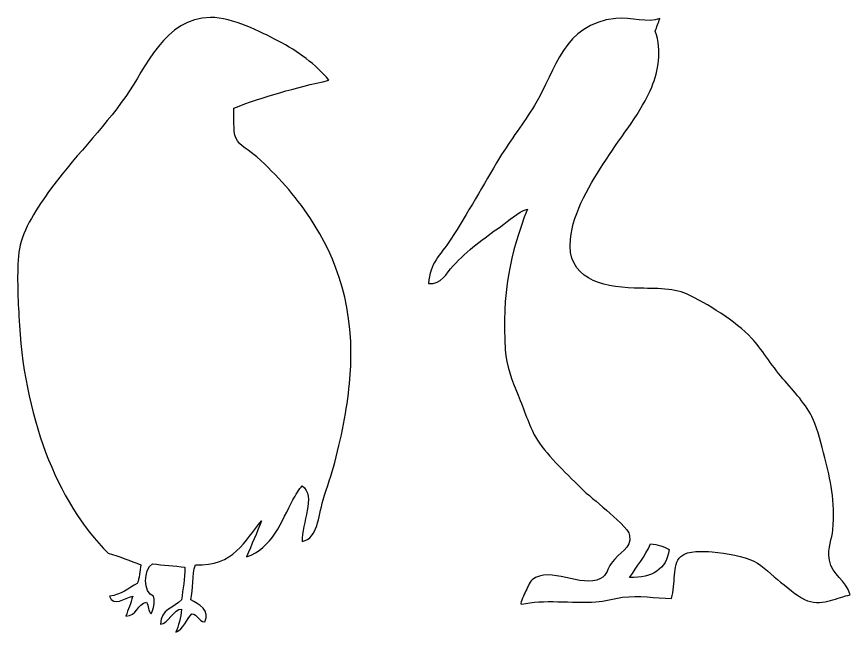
# Model space of a CAD drawing. Header units: centimetres. Extents: x -66 to 65, y -66 to 66.
# Drawn here: x -35.53 to -28.72, y 9.32 to 14.34 of the extents above; entities that cross this region are included whole.
import ezdxf

# ---------------------------------------------------------------- set-up
doc = ezdxf.new("R2010")
doc.units = ezdxf.units.CM
doc.header["$MEASUREMENT"] = 0
doc.layers.add('Layer 1', color=7, linetype='Continuous')

msp = doc.modelspace()

# ---------------------------------------------------------------- linework, layer by layer
at = {"layer": 'Layer 1'}
for points, knots in [([(-33.53135, 10.22579), (-33.6683, 10.06228), (-33.75974, 9.85328), (-34.07216, 9.86524), (-34.07216, 9.86524), (-34.10132, 9.7869), (-34.08703, 9.66511), (-34.1101, 9.58063), (-34.1101, 9.58063), (-34.0462, 9.54867), (-33.94474, 9.48903), (-33.99628, 9.40037), (-33.99628, 9.40037), (-34.04938, 9.40421), (-34.05086, 9.45964), (-34.10061, 9.46678), (-34.10061, 9.46678), (-34.14985, 9.42114), (-34.16422, 9.34063), (-34.23346, 9.31501), (-34.23346, 9.31501), (-34.21031, 9.37092), (-34.19118, 9.43087), (-34.18602, 9.50474), (-34.18602, 9.50474), (-34.24378, 9.5086), (-34.30098, 9.37951), (-34.35681, 9.38142), (-34.35681, 9.38142), (-34.35617, 9.50416), (-34.24484, 9.51609), (-34.18602, 9.58065), (-34.18602, 9.58065), (-34.17464, 9.66733), (-34.1589, 9.74959), (-34.15755, 9.84629), (-34.15755, 9.84629), (-34.2419, 9.86), (-34.33834, 9.86158), (-34.42322, 9.87476), (-34.42322, 9.87476), (-34.49561, 9.82798), (-34.50371, 9.64026), (-34.41372, 9.60909), (-34.41372, 9.60909), (-34.40052, 9.54554), (-34.41277, 9.51598), (-34.43269, 9.46677), (-34.43269, 9.46677), (-34.4591, 9.48466), (-34.45433, 9.53368), (-34.47066, 9.56168), (-34.47066, 9.56168), (-34.55104, 9.54713), (-34.54742, 9.44868), (-34.64148, 9.4478), (-34.64148, 9.4478), (-34.62042, 9.4995), (-34.59933, 9.55115), (-34.58454, 9.60909), (-34.58454, 9.60909), (-34.64889, 9.59806), (-34.74112, 9.51593), (-34.7743, 9.60909), (-34.7743, 9.60909), (-34.67677, 9.62227), (-34.61928, 9.67545), (-34.5466, 9.71347), (-34.5466, 9.71347), (-34.52829, 9.75522), (-34.52789, 9.81491), (-34.51813, 9.86524), (-34.51813, 9.86524), (-34.60351, 9.90006), (-34.69109, 9.93268), (-34.78382, 9.96012), (-34.78382, 9.96012), (-35.21017, 10.38102), (-35.47803, 11.09542), (-35.51436, 11.89565), (-35.51436, 11.89565), (-35.52206, 12.06586), (-35.53211, 12.24408), (-35.51436, 12.41749), (-35.51436, 12.41749), (-35.4987, 12.57023), (-35.38207, 12.7556), (-35.27716, 12.90139), (-35.27716, 12.90139), (-35.07486, 13.18262), (-34.83031, 13.4209), (-34.6415, 13.6889), (-34.6415, 13.6889), (-34.47873, 13.91985), (-34.32374, 14.33165), (-33.94885, 14.33409), (-33.94885, 14.33409), (-33.76592, 14.33528), (-33.53848, 14.21627), (-33.39857, 14.14433), (-33.39857, 14.14433), (-33.22855, 14.05691), (-33.09118, 13.95055), (-32.98108, 13.82175), (-32.98108, 13.82175), (-33.25503, 13.76047), (-33.518, 13.68819), (-33.75909, 13.59405), (-33.75909, 13.59405), (-33.75152, 13.51933), (-33.76928, 13.41593), (-33.74012, 13.34735), (-33.74012, 13.34735), (-33.71543, 13.28943), (-33.62458, 13.24612), (-33.56936, 13.19558), (-33.56936, 13.19558), (-33.40476, 13.04495), (-33.26101, 12.88639), (-33.1329, 12.69271), (-33.1329, 12.69271), (-32.91962, 12.37021), (-32.76153, 11.96135), (-32.81029, 11.38339), (-32.81029, 11.38339), (-32.82781, 11.17572), (-32.86972, 10.95148), (-32.93364, 10.70024), (-32.93364, 10.70024), (-32.95753, 10.60639), (-32.99743, 10.50016), (-33.02855, 10.39663), (-33.02855, 10.39663), (-33.07324, 10.24772), (-33.06856, 10.0913), (-33.19931, 10.05511), (-33.19931, 10.05511), (-33.20788, 10.20762), (-33.0831, 10.42677), (-33.19931, 10.51051), (-33.19931, 10.51051), (-33.22497, 10.48609), (-33.25474, 10.43479), (-33.27522, 10.39663), (-33.27522, 10.39663), (-33.36515, 10.22904), (-33.44744, 9.99446), (-33.65474, 9.93176), (-33.65474, 9.93176), (-33.61326, 10.02936), (-33.57098, 10.12626), (-33.53135, 10.22579)], [0, 0, 0, 0, 0.025641, 0.025641, 0.025641, 0.025641, 0.0512821, 0.0512821, 0.0512821, 0.0512821, 0.0769231, 0.0769231, 0.0769231, 0.0769231, 0.1025641, 0.1025641, 0.1025641, 0.1025641, 0.1282051, 0.1282051, 0.1282051, 0.1282051, 0.1538462, 0.1538462, 0.1538462, 0.1538462, 0.1794872, 0.1794872, 0.1794872, 0.1794872, 0.2051282, 0.2051282, 0.2051282, 0.2051282, 0.2307692, 0.2307692, 0.2307692, 0.2307692, 0.2564103, 0.2564103, 0.2564103, 0.2564103, 0.2820513, 0.2820513, 0.2820513, 0.2820513, 0.3076923, 0.3076923, 0.3076923, 0.3076923, 0.3333333, 0.3333333, 0.3333333, 0.3333333, 0.3589744, 0.3589744, 0.3589744, 0.3589744, 0.3846154, 0.3846154, 0.3846154, 0.3846154, 0.4102564, 0.4102564, 0.4102564, 0.4102564, 0.4358974, 0.4358974, 0.4358974, 0.4358974, 0.4615385, 0.4615385, 0.4615385, 0.4615385, 0.4871795, 0.4871795, 0.4871795, 0.4871795, 0.5128205, 0.5128205, 0.5128205, 0.5128205, 0.5384615, 0.5384615, 0.5384615, 0.5384615, 0.5641026, 0.5641026, 0.5641026, 0.5641026, 0.5897436, 0.5897436, 0.5897436, 0.5897436, 0.6153846, 0.6153846, 0.6153846, 0.6153846, 0.6410256, 0.6410256, 0.6410256, 0.6410256, 0.6666667, 0.6666667, 0.6666667, 0.6666667, 0.6923077, 0.6923077, 0.6923077, 0.6923077, 0.7179487, 0.7179487, 0.7179487, 0.7179487, 0.7435897, 0.7435897, 0.7435897, 0.7435897, 0.7692308, 0.7692308, 0.7692308, 0.7692308, 0.7948718, 0.7948718, 0.7948718, 0.7948718, 0.8205128, 0.8205128, 0.8205128, 0.8205128, 0.8461538, 0.8461538, 0.8461538, 0.8461538, 0.8717949, 0.8717949, 0.8717949, 0.8717949, 0.8974359, 0.8974359, 0.8974359, 0.8974359, 0.9230769, 0.9230769, 0.9230769, 0.9230769, 0.9487179, 0.9487179, 0.9487179, 0.9487179, 1, 1, 1, 1]), ([(-30.27896, 14.32649), (-30.29023, 14.29032), (-30.3042, 14.25683), (-30.31693, 14.22211), (-30.31693, 14.22211), (-30.25872, 14.05952), (-30.29103, 13.8994), (-30.3454, 13.76668), (-30.3454, 13.76668), (-30.42816, 13.56483), (-30.58739, 13.37372), (-30.71542, 13.17846), (-30.71542, 13.17846), (-30.84483, 12.98111), (-30.98802, 12.74753), (-31.00956, 12.52377), (-31.00956, 12.52377), (-31.04052, 12.20172), (-30.76038, 12.13682), (-30.4877, 12.12528), (-30.4877, 12.12528), (-30.35536, 12.11964), (-30.1706, 12.12978), (-30.06074, 12.07784), (-30.06074, 12.07784), (-29.89548, 11.99976), (-29.65807, 11.85506), (-29.5294, 11.71729), (-29.5294, 11.71729), (-29.44833, 11.63048), (-29.37208, 11.49943), (-29.27323, 11.38521), (-29.27323, 11.38521), (-29.1825, 11.28041), (-29.08186, 11.17426), (-29.02656, 11.05313), (-29.02656, 11.05313), (-28.98671, 10.9659), (-28.96108, 10.84972), (-28.93168, 10.74002), (-28.93168, 10.74002), (-28.88482, 10.56539), (-28.84651, 10.38656), (-28.86527, 10.1518), (-28.86527, 10.1518), (-28.87093, 10.08034), (-28.91184, 10.00683), (-28.89369, 9.9051), (-28.89369, 9.9051), (-28.87115, 9.7785), (-28.76148, 9.74781), (-28.7229, 9.62046), (-28.7229, 9.62046), (-28.83, 9.60339), (-28.93311, 9.52921), (-29.07398, 9.57302), (-29.07398, 9.57302), (-29.13166, 9.59096), (-29.21302, 9.66422), (-29.29221, 9.72484), (-29.29221, 9.72484), (-29.36129, 9.7777), (-29.43284, 9.85988), (-29.51044, 9.89563), (-29.51044, 9.89563), (-29.59053, 9.93254), (-29.73174, 9.96225), (-29.85199, 9.97149), (-29.85199, 9.97149), (-29.92438, 9.97707), (-30.05096, 9.98721), (-30.10816, 9.93355), (-30.10816, 9.93355), (-30.18108, 9.86529), (-30.14589, 9.71109), (-30.18407, 9.59197), (-30.18407, 9.59197), (-30.31559, 9.59327), (-30.45061, 9.61795), (-30.58259, 9.60147), (-30.58259, 9.60147), (-30.65733, 9.5921), (-30.72737, 9.5685), (-30.80082, 9.56348), (-30.80082, 9.56348), (-30.99561, 9.5502), (-31.23188, 9.58716), (-31.40804, 9.54451), (-31.40804, 9.54451), (-31.42735, 9.54173), (-31.39439, 9.60674), (-31.37957, 9.63939), (-31.37957, 9.63939), (-31.36253, 9.67696), (-31.34385, 9.72284), (-31.32266, 9.74377), (-31.32266, 9.74377), (-31.17611, 9.85995), (-30.91875, 9.67366), (-30.76288, 9.75322), (-30.76288, 9.75322), (-30.70888, 9.78082), (-30.70475, 9.83855), (-30.67747, 9.87657), (-30.67747, 9.87657), (-30.60638, 9.97584), (-30.51105, 9.99471), (-30.52568, 10.10424), (-30.52568, 10.10424), (-30.53288, 10.15851), (-30.64503, 10.2491), (-30.71544, 10.31302), (-30.71544, 10.31302), (-30.78981, 10.38057), (-30.87088, 10.43999), (-30.92417, 10.49331), (-30.92417, 10.49331), (-31.0549, 10.62399), (-31.21437, 10.77263), (-31.29422, 10.91074), (-31.29422, 10.91074), (-31.34695, 11.00194), (-31.38704, 11.13233), (-31.43651, 11.25232), (-31.43651, 11.25232), (-31.48742, 11.37562), (-31.53118, 11.48888), (-31.54089, 11.62231), (-31.54089, 11.62231), (-31.57383, 12.07459), (-31.49927, 12.41228), (-31.36063, 12.77036), (-31.36063, 12.77036), (-31.44493, 12.74343), (-31.50652, 12.67889), (-31.57883, 12.62804), (-31.57883, 12.62804), (-31.71824, 12.53001), (-31.84857, 12.43677), (-31.96785, 12.30549), (-31.96785, 12.30549), (-32.02119, 12.24667), (-32.06151, 12.15129), (-32.16708, 12.16317), (-32.16708, 12.16317), (-32.15787, 12.32859), (-32.07535, 12.38963), (-31.98682, 12.52366), (-31.98682, 12.52366), (-31.84768, 12.73429), (-31.72197, 12.97009), (-31.5883, 13.18782), (-31.5883, 13.18782), (-31.49652, 13.33736), (-31.38973, 13.47262), (-31.30363, 13.61483), (-31.30363, 13.61483), (-31.12221, 13.91455), (-31.06995, 14.27825), (-30.63947, 14.32643), (-30.63947, 14.32643), (-30.51187, 14.34075), (-30.37275, 14.284), (-30.27896, 14.32649)], [0, 0, 0, 0, 0.0238095, 0.0238095, 0.0238095, 0.0238095, 0.047619, 0.047619, 0.047619, 0.047619, 0.0714286, 0.0714286, 0.0714286, 0.0714286, 0.0952381, 0.0952381, 0.0952381, 0.0952381, 0.1190476, 0.1190476, 0.1190476, 0.1190476, 0.1428571, 0.1428571, 0.1428571, 0.1428571, 0.1666667, 0.1666667, 0.1666667, 0.1666667, 0.1904762, 0.1904762, 0.1904762, 0.1904762, 0.2142857, 0.2142857, 0.2142857, 0.2142857, 0.2380952, 0.2380952, 0.2380952, 0.2380952, 0.2619048, 0.2619048, 0.2619048, 0.2619048, 0.2857143, 0.2857143, 0.2857143, 0.2857143, 0.3095238, 0.3095238, 0.3095238, 0.3095238, 0.3333333, 0.3333333, 0.3333333, 0.3333333, 0.3571429, 0.3571429, 0.3571429, 0.3571429, 0.3809524, 0.3809524, 0.3809524, 0.3809524, 0.4047619, 0.4047619, 0.4047619, 0.4047619, 0.4285714, 0.4285714, 0.4285714, 0.4285714, 0.452381, 0.452381, 0.452381, 0.452381, 0.4761905, 0.4761905, 0.4761905, 0.4761905, 0.5, 0.5, 0.5, 0.5, 0.5238095, 0.5238095, 0.5238095, 0.5238095, 0.547619, 0.547619, 0.547619, 0.547619, 0.5714286, 0.5714286, 0.5714286, 0.5714286, 0.5952381, 0.5952381, 0.5952381, 0.5952381, 0.6190476, 0.6190476, 0.6190476, 0.6190476, 0.6428571, 0.6428571, 0.6428571, 0.6428571, 0.6666667, 0.6666667, 0.6666667, 0.6666667, 0.6904762, 0.6904762, 0.6904762, 0.6904762, 0.7142857, 0.7142857, 0.7142857, 0.7142857, 0.7380952, 0.7380952, 0.7380952, 0.7380952, 0.7619048, 0.7619048, 0.7619048, 0.7619048, 0.7857143, 0.7857143, 0.7857143, 0.7857143, 0.8095238, 0.8095238, 0.8095238, 0.8095238, 0.8333333, 0.8333333, 0.8333333, 0.8333333, 0.8571429, 0.8571429, 0.8571429, 0.8571429, 0.8809524, 0.8809524, 0.8809524, 0.8809524, 0.9047619, 0.9047619, 0.9047619, 0.9047619, 0.9285714, 0.9285714, 0.9285714, 0.9285714, 0.952381, 0.952381, 0.952381, 0.952381, 1, 1, 1, 1]), ([(-30.35486, 10.03796), (-30.39905, 9.93348), (-30.46744, 9.85323), (-30.52565, 9.76279), (-30.52565, 9.76279), (-30.33922, 9.7598), (-30.2249, 9.82888), (-30.20304, 9.99052), (-30.20304, 9.99052), (-30.24295, 10.01704), (-30.2961, 10.03032), (-30.35486, 10.03796)], [0, 0, 0, 0, 0.25, 0.25, 0.25, 0.25, 0.5, 0.5, 0.5, 0.5, 1, 1, 1, 1])]:
    msp.add_open_spline(points, degree=3, knots=knots, dxfattribs=at)

doc.saveas('drawing.dxf')
